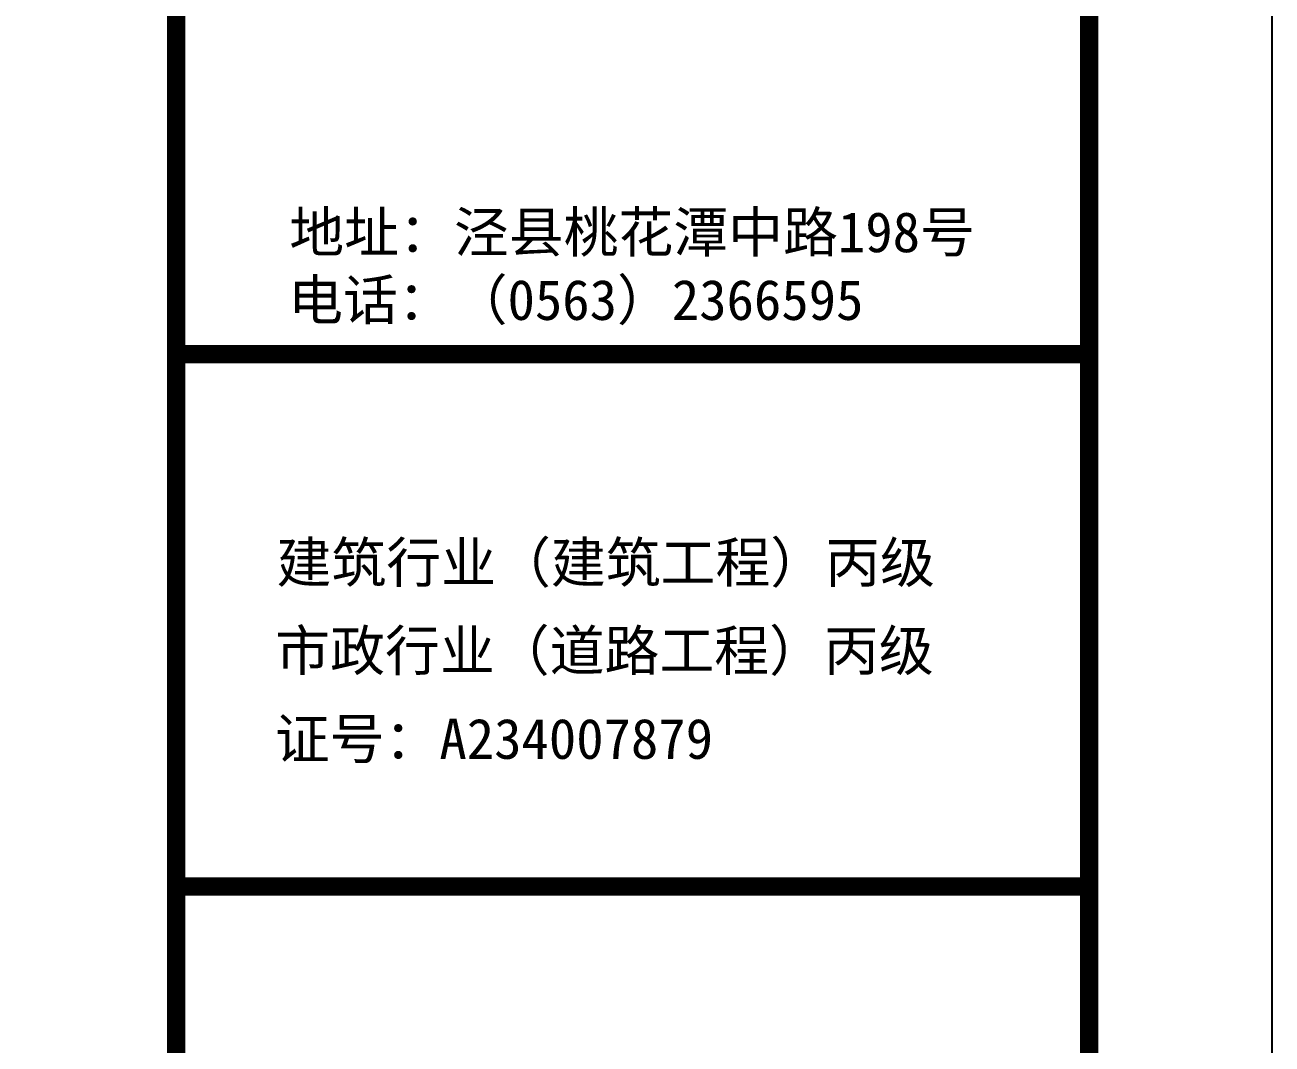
# Model space of a CAD drawing. Extents: x -137808 to 103746506, y -332957 to -111547.
# Drawn here: x 164100 to 170921, y -294551 to -288977 of the extents above; entities that cross this region are included whole.
import ezdxf

# ---------------------------------------------------------------- set-up
doc = ezdxf.new("R2010")
doc.units = 0
doc.header["$LTSCALE"] = 25
doc.header["$MEASUREMENT"] = 0
doc.layers.get('0').update_dxf_attribs({"linetype": 'CONTINUOUS'})
doc.layers.add('PUB_TITLE', color=4, linetype='CONTINUOUS')
doc.styles.add('仿宋', font='')
doc.styles.get('仿宋').set_extended_font_data('FangSong')

# ---------------------------------------------------------------- blocks, each defined once
blk = doc.blocks.new('tjnhty')
at = {"const_width": 100}
for points in [[(1267556.7, -1732652.9), (1267556.7, -1772652.9)], [(1267592.5, -1747683.6), (1272586.5, -1747683.6)], [(1267556.7, -1750595), (1272550.7, -1750595)]]:
    blk.add_lwpolyline(points, dxfattribs=at)
blk.add_lwpolyline([(1267556.7, -1732652.9), (1272550.7, -1732652.9), (1272550.7, -1772652.9), (1267556.7, -1772652.9)], close=True, dxfattribs=at)
at = {"style": '仿宋'}
for s, p in [('地址：泾县桃花潭中路198号', (1268175.7, -1747125.9)), ('电话：（0563）2366595', (1268169.2, -1747496.4)), ('建筑行业（建筑工程）丙级', (1268106.2, -1748932.7)), ('市政行业（道路工程）丙级', (1268099.2, -1749414.4)), ('证号：A234007879', (1268096.6, -1749897))]:
    blk.add_text(s, height=220, dxfattribs=at).set_placement(p)

msp = doc.modelspace()

# ---------------------------------------------------------------- linework, layer by layer
at = {"layer": 'PUB_TITLE'}
msp.add_lwpolyline([(96621.1, -316747.1), (170921.1, -316747.1), (170921.1, -274747.1), (96621.1, -274747.1)], close=True, dxfattribs=at)
at = {"layer": 'PUB_TITLE', "const_width": 100}
msp.add_lwpolyline([(99121.1, -315747.1), (169921.1, -315747.1), (169921.1, -275747.1), (99121.1, -275747.1)], close=True, dxfattribs=at)

# ---------------------------------------------------------------- block references
msp.add_blockref('tjnhty', (-1102629.7, 1456905.8))
msp.add_blockref('tjnhty', (-1102629.7, 1456905.8))

doc.saveas('drawing.dxf')
